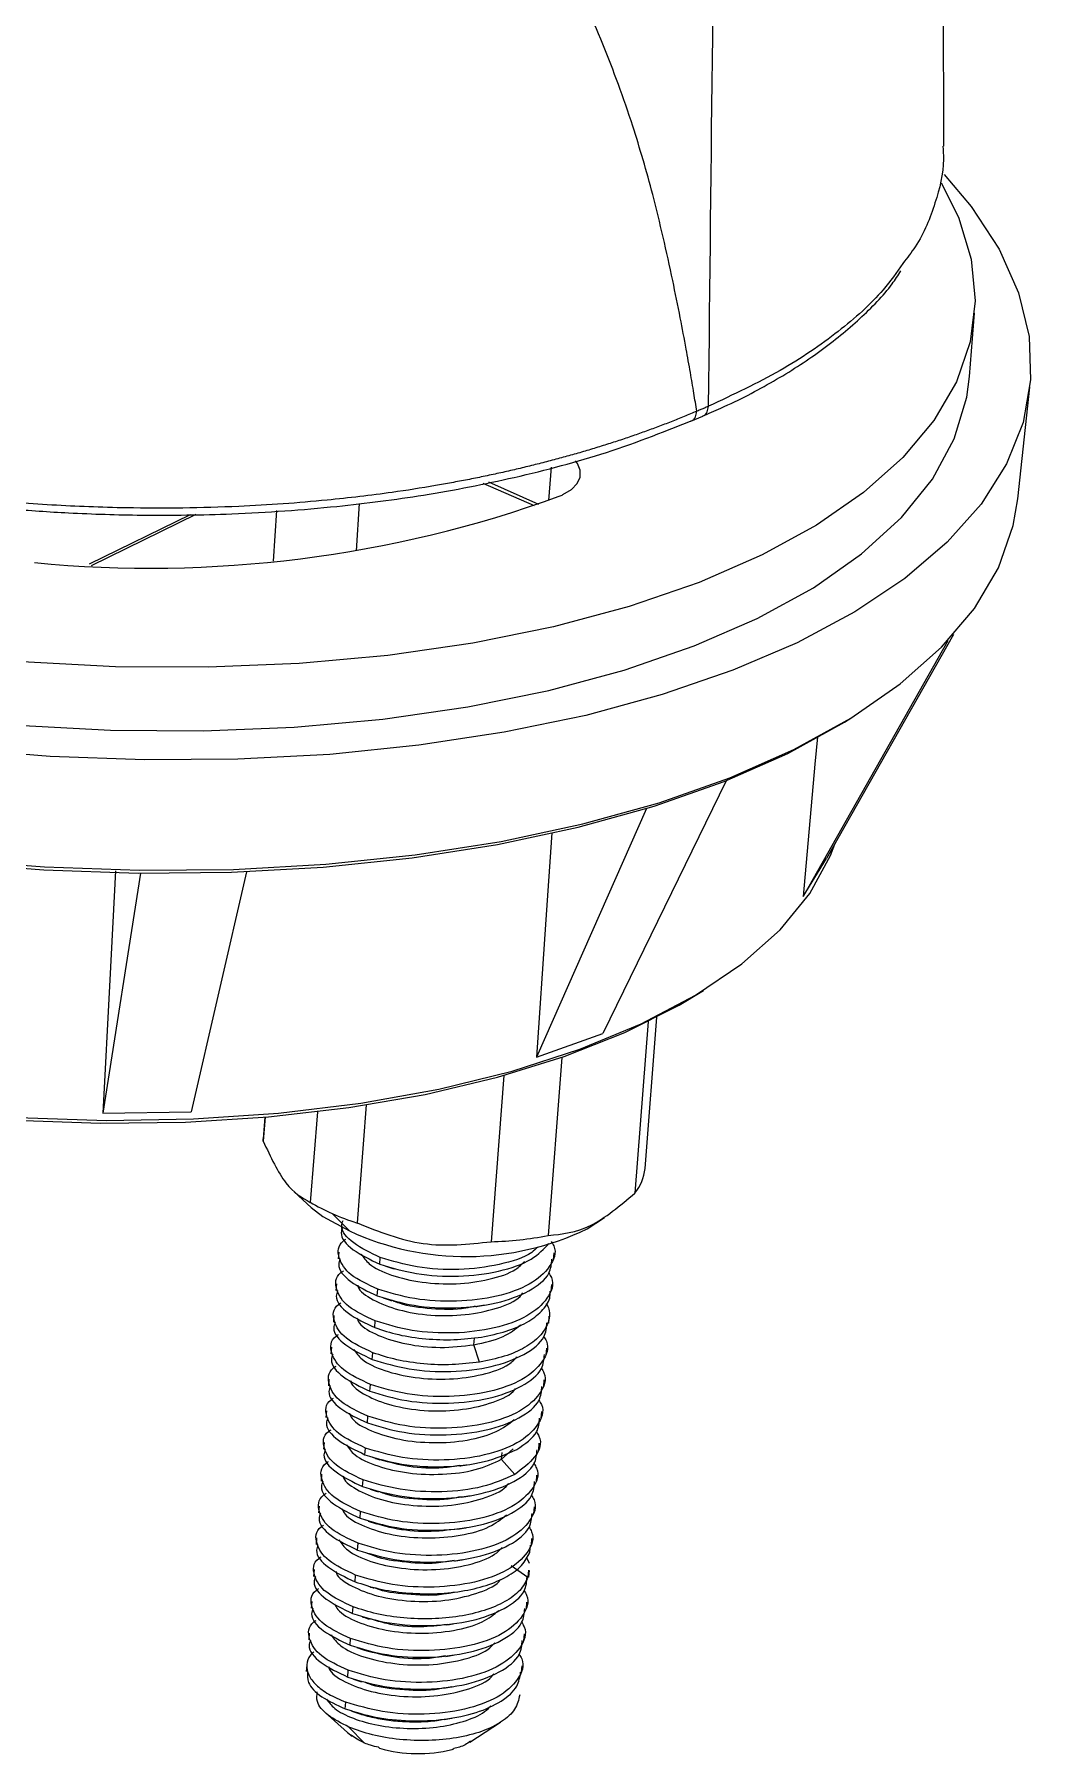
# Model space of a CAD drawing. Header units: millimetres. Extents: x 580 to 1174, y -1119 to -699.
# Drawn here: x 1115.56 to 1129.48, y -828.78 to -804.75 of the extents above; entities that cross this region are included whole.
import ezdxf

# ---------------------------------------------------------------- set-up
doc = ezdxf.new("R2010")
doc.units = ezdxf.units.MM
doc.header["$LTSCALE"] = 0.1
doc.layers.get('0').update_dxf_attribs({"lineweight": 13})

msp = doc.modelspace()

# ---------------------------------------------------------------- linework, layer by layer
at = {"color": 7, "linetype": 'Continuous', "lineweight": 25}
for p, q in [((1128.266, -806.316), (1128.182, -767.741)), ((1128.627, -809.537), (1128.696, -808.65)), ((1129.302, -811.244), (1129.47, -809.684)), ((1124.731, -810.161), (1124.897, -810.091)), ((1122.606, -811.322), (1121.908, -811.014)), ((1122.747, -811.268), (1122.783, -810.804)), ((1122.547, -811.344), (1121.832, -811.029)), ((1116.331, -812.152), (1117.739, -811.462)), ((1116.356, -812.178), (1117.821, -811.461)), ((1118.94, -811.41), (1118.897, -812.114)), ((1120.098, -811.309), (1120.053, -811.972)), ((1128.403, -813.139), (1126.629, -816.269)), ((1128.323, -813.227), (1126.301, -816.802)), ((1125.227, -815.183), (1123.502, -818.717)), ((1124.114, -815.572), (1122.573, -819.045)), ((1126.301, -816.802), (1126.629, -816.269)), ((1117.041, -816.476), (1116.516, -819.829)), ((1118.523, -816.456), (1117.752, -819.812)), ((1124.136, -818.548), (1123.95, -820.945)), ((1124.091, -820.602), (1124.256, -818.487)), ((1122.573, -819.045), (1123.502, -818.717)), ((1122.93, -819.049), (1122.737, -821.539)), ((1122.12, -819.302), (1121.94, -821.625)), ((1116.516, -819.829), (1117.752, -819.812)), ((1118.782, -819.885), (1118.756, -820.219)), ((1118.781, -819.885), (1118.757, -820.188)), ((1119.513, -819.809), (1119.414, -821.075)), ((1120.196, -819.714), (1120.068, -821.363)), ((1118.756, -820.219), (1118.757, -820.188)), ((1119.187, -820.93), (1119.427, -821.145)), ((1119.961, -821.474), (1119.719, -821.23)), ((1123.282, -821.445), (1123.527, -821.286)), ((1119.84, -821.418), (1119.84, -821.419)), ((1119.813, -821.769), (1119.806, -821.863)), ((1122.814, -821.873), (1122.821, -821.779)), ((1120.385, -821.939), (1120.392, -821.845)), ((1119.779, -822.213), (1119.771, -822.306)), ((1120.35, -822.382), (1120.358, -822.289)), ((1122.78, -822.317), (1122.787, -822.223)), ((1119.744, -822.656), (1119.737, -822.75)), ((1120.316, -822.826), (1120.323, -822.732)), ((1122.745, -822.761), (1122.752, -822.667)), ((1121.7, -823.066), (1121.707, -822.972)), ((1119.71, -823.1), (1119.702, -823.194)), ((1120.281, -823.27), (1120.289, -823.176)), ((1121.779, -823.307), (1121.7, -823.067)), ((1122.711, -823.204), (1122.718, -823.111)), ((1119.675, -823.544), (1119.668, -823.638)), ((1120.247, -823.714), (1120.254, -823.62)), ((1122.676, -823.648), (1122.683, -823.554)), ((1119.641, -823.988), (1119.633, -824.082)), ((1120.212, -824.158), (1120.22, -824.064)), ((1122.642, -824.092), (1122.649, -823.998)), ((1119.606, -824.432), (1119.599, -824.525)), ((1122.607, -824.536), (1122.614, -824.442)), ((1120.178, -824.601), (1120.185, -824.508)), ((1122.088, -824.665), (1122.249, -824.521)), ((1122.088, -824.665), (1122.095, -824.571)), ((1122.271, -824.878), (1122.088, -824.666)), ((1119.572, -824.875), (1119.564, -824.969)), ((1122.573, -824.98), (1122.58, -824.886)), ((1120.143, -825.045), (1120.151, -824.951)), ((1119.537, -825.319), (1119.53, -825.413)), ((1120.109, -825.489), (1120.116, -825.395)), ((1122.538, -825.423), (1122.546, -825.33)), ((1119.503, -825.763), (1119.496, -825.857)), ((1120.075, -825.933), (1120.082, -825.839)), ((1122.483, -825.964), (1122.491, -825.866)), ((1122.504, -825.867), (1122.511, -825.773)), ((1122.437, -826.038), (1122.471, -826.119)), ((1119.468, -826.207), (1119.461, -826.301)), ((1120.04, -826.377), (1120.047, -826.283)), ((1122.456, -826.315), (1122.22, -826.153)), ((1122.464, -826.216), (1122.456, -826.314)), ((1122.469, -826.311), (1122.477, -826.217)), ((1119.434, -826.651), (1119.427, -826.744)), ((1120.006, -826.82), (1120.013, -826.727)), ((1122.435, -826.755), (1122.442, -826.661)), ((1119.399, -827.094), (1119.392, -827.188)), ((1122.4, -827.199), (1122.408, -827.105)), ((1119.971, -827.264), (1119.978, -827.17)), ((1119.365, -827.538), (1119.358, -827.632)), ((1122.366, -827.642), (1122.373, -827.549)), ((1119.937, -827.708), (1119.944, -827.614)), ((1119.902, -828.152), (1119.909, -828.058)), ((1119.618, -828.199), (1119.934, -828.483)), ((1119.996, -828.185), (1120.108, -828.221)), ((1121.283, -828.3), (1121.394, -828.282)), ((1119.934, -828.483), (1120, -828.534)), ((1119.953, -828.407), (1120.173, -828.631)), ((1121.645, -828.617), (1122.073, -828.339))]:
    msp.add_line(p, q, dxfattribs=at)
at = {"color": 7, "linetype": 'Continuous', "lineweight": 25, "flags": 128}
for points in [[(1128.271, -806.714), (1128.646, -807.158), (1129.04, -807.758), (1129.311, -808.366), (1129.458, -808.976), (1129.479, -809.581), (1129.373, -810.177), (1129.142, -810.757), (1128.788, -811.317), (1128.313, -811.852), (1127.723, -812.356), (1127.023, -812.825), (1126.219, -813.255), (1125.319, -813.641), (1124.33, -813.98), (1123.262, -814.27), (1122.125, -814.507), (1120.929, -814.689), (1119.685, -814.815), (1118.404, -814.882), (1117.099, -814.892), (1115.781, -814.844), (1114.462, -814.737), (1113.154, -814.574)], [(1128.231, -806.829), (1128.47, -807.309), (1128.649, -807.894), (1128.704, -808.476), (1128.634, -809.05), (1128.441, -809.61), (1128.127, -810.152), (1127.693, -810.669), (1127.146, -811.158), (1126.489, -811.612), (1125.729, -812.029)], [(1125.66, -812.916), (1126.443, -812.486), (1127.117, -812.014), (1127.673, -811.507), (1128.106, -810.969), (1128.413, -810.406), (1128.589, -809.824), (1128.627, -809.537)], [(1122.945, -811.186), (1123.062, -811.114), (1123.143, -811.031), (1123.184, -810.94), (1123.186, -810.845), (1123.146, -810.749), (1123.122, -810.715)], [(1113.053, -816.119), (1114.371, -816.283), (1115.7, -816.388), (1117.028, -816.435), (1118.342, -816.423), (1119.631, -816.351), (1120.881, -816.22), (1122.082, -816.032), (1123.222, -815.788), (1124.29, -815.491), (1125.277, -815.144), (1126.172, -814.749), (1126.969, -814.31), (1127.658, -813.832), (1128.235, -813.319), (1128.693, -812.776), (1129.028, -812.207), (1129.237, -811.619), (1129.302, -811.244)], [(1125.729, -812.029), (1124.846, -812.414), (1123.871, -812.75), (1122.814, -813.034), (1121.685, -813.263), (1120.496, -813.435), (1119.258, -813.547), (1117.986, -813.599), (1116.691, -813.591), (1115.388, -813.521), (1114.088, -813.392)], [(1114.019, -814.279), (1115.319, -814.409), (1116.623, -814.478), (1117.917, -814.487), (1119.19, -814.435), (1120.427, -814.322), (1121.616, -814.151), (1122.745, -813.922), (1123.802, -813.638), (1124.777, -813.301), (1125.66, -812.916)], [(1113.065, -816.162), (1114.373, -816.324), (1115.692, -816.429), (1117.011, -816.476), (1118.315, -816.463), (1119.595, -816.392), (1120.836, -816.262), (1122.028, -816.076), (1123.159, -815.834), (1124.22, -815.539), (1125.199, -815.194), (1126.088, -814.802), (1126.879, -814.367), (1126.983, -814.301)], [(1126.499, -814.57), (1126.465, -814.952), (1126.301, -816.802)], [(1122.789, -815.911), (1122.701, -817.192), (1122.573, -819.045)], [(1112.88, -819.627), (1114.101, -819.787), (1115.334, -819.888), (1116.566, -819.929), (1117.784, -819.909), (1118.972, -819.829), (1120.119, -819.69), (1121.211, -819.493), (1122.235, -819.241), (1123.181, -818.936), (1124.037, -818.582), (1124.795, -818.182), (1125.444, -817.742), (1125.98, -817.265), (1126.394, -816.758), (1126.683, -816.227), (1126.743, -816.068)], [(1116.692, -816.443), (1116.613, -817.966), (1116.516, -819.829)], [(1112.893, -819.671), (1114.082, -819.827), (1115.283, -819.927), (1116.483, -819.969), (1117.67, -819.954), (1118.83, -819.881), (1119.951, -819.751), (1121.021, -819.566), (1122.028, -819.327), (1122.961, -819.038), (1123.811, -818.7), (1124.567, -818.319), (1124.909, -818.113)], [(1119.427, -821.145), (1119.589, -821.272), (1119.961, -821.474)]]:
    msp.add_lwpolyline(points, dxfattribs=at)
at = {"color": 7, "linetype": 'Continuous', "lineweight": 25}
for centre, radius, start, end in [((1117.18, -795.469), 16.745, 264.4441, 289.9468), ((1122.547, -810.371), 0.907, 292.4091, 296.0351), ((1123.462, -820.543), 0.632, 320.4885, 354.6167), ((1120.929, -818.469), 3.014, 239.822, 246.3308), ((1121.293, -817.647), 3.914, 246.2883, 251.7561), ((1121.59, -817.942), 3.89, 245.2427, 295.7816), ((1121.819, -816.76), 4.866, 271.4246, 280.8726), ((1120.925, -826.764), 2.014, 254.3983, 283.5022)]:
    msp.add_arc(centre, radius, start, end, dxfattribs=at)
for points in [[(1124.979, -809.95), (1125.056, -803.057), (1125.132, -796.19), (1125.205, -789.35)], [(1120.316, -822.826), (1120.424, -822.862), (1120.64, -822.932), (1121.025, -822.988), (1121.425, -823.003), (1121.679, -822.972), (1121.806, -822.957)], [(1121.779, -823.307), (1121.652, -823.322), (1121.398, -823.353), (1120.998, -823.338), (1120.613, -823.282), (1120.397, -823.212), (1120.289, -823.176)], [(1120.178, -824.601), (1120.344, -824.652), (1120.677, -824.753), (1121.283, -824.784), (1121.869, -824.718), (1122.155, -824.591), (1122.299, -824.528)], [(1122.271, -824.878), (1122.128, -824.941), (1121.842, -825.068), (1121.256, -825.134), (1120.65, -825.103), (1120.317, -825.002), (1120.151, -824.951)], [(1120.04, -826.377), (1120.147, -826.412), (1120.362, -826.482), (1120.746, -826.538), (1121.142, -826.551), (1121.529, -826.516), (1121.881, -826.434), (1122.17, -826.31), (1122.388, -826.152), (1122.451, -826.027), (1122.483, -825.964)], [(1122.456, -826.314), (1122.424, -826.377), (1122.36, -826.502), (1122.143, -826.66), (1121.853, -826.784), (1121.502, -826.866), (1121.114, -826.901), (1120.719, -826.888), (1120.335, -826.832), (1120.12, -826.762), (1120.013, -826.727)]]:
    msp.add_open_spline(points, degree=3, dxfattribs=at)
for points, knots in [([(1124.815, -810.021), (1124.801, -809.937), (1124.772, -809.756), (1124.723, -809.467), (1124.66, -809.115), (1124.579, -808.686), (1124.431, -807.959), (1124.225, -807.05), (1123.903, -805.945), (1123.58, -805.064), (1123.267, -804.336), (1122.949, -803.669), (1122.536, -802.901), (1122.036, -802.088), (1121.511, -801.324), (1120.794, -800.389), (1119.981, -799.488), (1119.091, -798.648), (1118.442, -798.102), (1117.881, -797.673), (1117.496, -797.398), (1117.178, -797.181), (1116.911, -797.006), (1116.628, -796.83), (1116.438, -796.719), (1116.342, -796.663)], [0, 0, 0, 0, 0.01314, 0.028408, 0.0458, 0.069084, 0.097265, 0.163635, 0.218857, 0.288462, 0.324704, 0.358294, 0.420436, 0.483194, 0.535172, 0.594725, 0.707918, 0.77114, 0.837016, 0.87734, 0.913052, 0.932482, 0.955204, 0.977592, 1, 1, 1, 1]), ([(1128.252, -806.316), (1128.256, -806.377), (1128.276, -806.646), (1128.153, -807.119), (1127.965, -807.608), (1127.754, -807.877), (1127.694, -807.954)], [0, 0, 0, 0, 0.107262, 0.47302, 0.850708, 1, 1, 1, 1]), ([(1124.893, -810.09), (1124.979, -810.053), (1125.334, -809.901), (1125.9, -809.605), (1126.553, -809.188), (1127.102, -808.732), (1127.475, -808.355), (1127.627, -808.121), (1127.666, -808.06)], [0, 0, 0, 0, 0.068739, 0.282663, 0.496882, 0.711184, 0.92504, 1, 1, 1, 1]), ([(1127.694, -807.954), (1127.607, -808.079), (1127.375, -808.412), (1126.804, -808.918), (1126.003, -809.47), (1125.324, -809.789), (1124.979, -809.95)], [0, 0, 0, 0, 0.1623014, 0.4334809, 0.7127143, 1, 1, 1, 1]), ([(1108.456, -809.776), (1108.856, -809.938), (1109.618, -810.247), (1110.82, -810.617), (1111.951, -810.899), (1113.08, -811.122), (1114.158, -811.282), (1115.163, -811.386), (1116.105, -811.449), (1117.144, -811.481), (1118.405, -811.463), (1119.726, -811.369), (1121.048, -811.196), (1122.317, -810.948), (1123.617, -810.601), (1124.403, -810.289), (1124.812, -810.126)], [0, 0, 0, 0, 0.082748, 0.157855, 0.225282, 0.285048, 0.352803, 0.406936, 0.452154, 0.508853, 0.579396, 0.663777, 0.736167, 0.816335, 0.904276, 1, 1, 1, 1]), ([(1124.815, -810.021), (1124.756, -810.046), (1124.638, -810.096), (1124.457, -810.168), (1124.273, -810.239), (1124.086, -810.307), (1123.896, -810.374), (1123.702, -810.439), (1123.505, -810.502), (1123.306, -810.563), (1123.103, -810.622), (1122.898, -810.679), (1122.69, -810.734), (1122.479, -810.787), (1122.266, -810.838), (1122.05, -810.887), (1121.832, -810.934), (1121.611, -810.978), (1121.388, -811.02), (1121.04, -811.083), (1120.467, -811.172), (1119.556, -811.28), (1118.32, -811.368), (1117.199, -811.383), (1116.323, -811.358), (1115.802, -811.333), (1115.285, -811.297), (1114.772, -811.25), (1114.264, -811.194), (1113.762, -811.128), (1113.267, -811.052), (1112.78, -810.967), (1112.302, -810.873), (1111.833, -810.771), (1111.374, -810.661), (1110.926, -810.543), (1110.489, -810.418), (1110.064, -810.286), (1109.651, -810.147), (1109.251, -810.002), (1108.864, -809.852), (1108.616, -809.748), (1108.492, -809.695)], [0, 0, 0, 0, 0.014202, 0.028392, 0.042571, 0.056737, 0.070892, 0.085033, 0.099161, 0.113276, 0.127378, 0.141468, 0.155545, 0.16961, 0.183663, 0.197704, 0.211732, 0.225748, 0.239752, 0.253743, 0.290721, 0.344769, 0.415884, 0.504063, 0.533092, 0.56195, 0.590635, 0.619147, 0.647487, 0.675653, 0.703646, 0.731464, 0.759107, 0.786573, 0.813864, 0.84098, 0.867924, 0.894694, 0.921291, 0.947711, 0.97395, 1, 1, 1, 1]), ([(1124.734, -810.156), (1124.739, -810.155), (1124.766, -810.148), (1124.799, -810.102), (1124.81, -810.048), (1124.815, -810.021)], [0, 0, 0, 0, 0.107242, 0.553621, 1, 1, 1, 1]), ([(1124.979, -809.95), (1124.968, -809.956), (1124.941, -809.968), (1124.897, -809.986), (1124.854, -810.004), (1124.826, -810.016), (1124.815, -810.021)], [0, 0, 0, 0, 0.208147, 0.500014, 0.791872, 1, 1, 1, 1]), ([(1124.892, -810.088), (1124.9, -810.086), (1124.929, -810.079), (1124.964, -810.032), (1124.974, -809.978), (1124.979, -809.95)], [0, 0, 0, 0, 0.146017, 0.573009, 1, 1, 1, 1]), ([(1118.756, -820.219), (1118.86, -820.44), (1119.067, -820.88), (1119.299, -821.01), (1119.414, -821.075)], [0, 0, 0, 0, 0.5000446, 1, 1, 1, 1]), ([(1122.737, -821.539), (1122.933, -821.518), (1123.325, -821.475), (1123.741, -821.122), (1123.95, -820.945)], [0, 0, 0, 0, 0.500045, 1, 1, 1, 1]), ([(1120.392, -821.845), (1120.258, -821.781), (1119.99, -821.653), (1119.827, -821.456), (1119.864, -821.353), (1119.873, -821.328)], [0, 0, 0, 0, 0.4302327, 0.8604654, 1, 1, 1, 1]), ([(1119.865, -821.422), (1119.856, -821.447), (1119.82, -821.549), (1119.983, -821.747), (1120.251, -821.875), (1120.385, -821.939)], [0, 0, 0, 0, 0.1395346, 0.5697673, 1, 1, 1, 1]), ([(1120.068, -821.363), (1120.374, -821.485), (1120.986, -821.727), (1121.622, -821.659), (1121.94, -821.625)], [0, 0, 0, 0, 0.5000446, 1, 1, 1, 1]), ([(1120.358, -822.289), (1120.219, -822.224), (1119.943, -822.095), (1119.795, -821.85), (1119.793, -821.668), (1119.9, -821.598), (1119.912, -821.59)], [0, 0, 0, 0, 0.3202113, 0.6404227, 0.960634, 1, 1, 1, 1]), ([(1120.127, -821.798), (1120.158, -821.844), (1120.23, -821.954), (1120.534, -822.101), (1120.966, -822.202), (1121.457, -822.227), (1121.919, -822.161), (1122.263, -822.048), (1122.37, -821.94), (1122.406, -821.903)], [0, 0, 0, 0, 0.114928, 0.275122, 0.435428, 0.595679, 0.75593, 0.916237, 1, 1, 1, 1]), ([(1122.782, -821.62), (1122.794, -821.641), (1122.868, -821.76), (1122.779, -821.981), (1122.507, -822.231), (1122.035, -822.403), (1121.462, -822.473), (1120.855, -822.439), (1120.523, -822.339), (1120.358, -822.289)], [0, 0, 0, 0, 0.034343, 0.195286, 0.356229, 0.517171, 0.678114, 0.839057, 1, 1, 1, 1]), ([(1120.385, -821.939), (1120.55, -821.989), (1120.882, -822.089), (1121.489, -822.123), (1122.059, -822.052), (1122.525, -821.89), (1122.677, -821.727), (1122.749, -821.65)], [0, 0, 0, 0, 0.204663, 0.409326, 0.613989, 0.818652, 1, 1, 1, 1]), ([(1122.589, -821.703), (1122.563, -821.728), (1122.451, -821.836), (1122.061, -821.956), (1121.498, -822.03), (1120.889, -821.995), (1120.558, -821.895), (1120.392, -821.845)], [0, 0, 0, 0, 0.067056, 0.300292, 0.533528, 0.766764, 1, 1, 1, 1]), ([(1120.323, -822.732), (1120.185, -822.668), (1119.909, -822.539), (1119.761, -822.293), (1119.758, -822.112), (1119.865, -822.041), (1119.877, -822.034)], [0, 0, 0, 0, 0.3202113, 0.6404227, 0.960634, 1, 1, 1, 1]), ([(1119.831, -821.865), (1119.822, -821.891), (1119.786, -821.993), (1119.948, -822.19), (1120.216, -822.318), (1120.35, -822.382)], [0, 0, 0, 0, 0.1395346, 0.5697673, 1, 1, 1, 1]), ([(1122.747, -822.064), (1122.76, -822.085), (1122.834, -822.203), (1122.745, -822.424), (1122.472, -822.675), (1122, -822.847), (1121.427, -822.916), (1120.82, -822.883), (1120.489, -822.783), (1120.323, -822.732)], [0, 0, 0, 0, 0.034343, 0.195286, 0.356229, 0.517171, 0.678114, 0.839057, 1, 1, 1, 1]), ([(1120.35, -822.382), (1120.516, -822.433), (1120.848, -822.533), (1121.454, -822.566), (1122.03, -822.497), (1122.491, -822.324), (1122.77, -822.102), (1122.784, -821.937), (1122.789, -821.87)], [0, 0, 0, 0, 0.17619, 0.352381, 0.528571, 0.704762, 0.880952, 1, 1, 1, 1]), ([(1120.469, -821.968), (1120.487, -821.974), (1120.525, -821.987), (1120.565, -822), (1120.584, -822.006)], [0, 0, 0, 0, 0.500204, 1, 1, 1, 1]), ([(1120.079, -822.234), (1120.08, -822.241), (1120.091, -822.311), (1120.279, -822.443), (1120.632, -822.586), (1121.095, -822.664), (1121.588, -822.658), (1122.024, -822.565), (1122.306, -822.448), (1122.373, -822.358), (1122.386, -822.341)], [0, 0, 0, 0, 0.0161892, 0.1745029, 0.3324726, 0.4908169, 0.6487562, 0.8071205, 0.9650423, 1, 1, 1, 1]), ([(1120.289, -823.176), (1120.151, -823.112), (1119.874, -822.982), (1119.726, -822.737), (1119.724, -822.555), (1119.831, -822.485), (1119.843, -822.478)], [0, 0, 0, 0, 0.320211, 0.640423, 0.960634, 1, 1, 1, 1]), ([(1119.796, -822.309), (1119.788, -822.334), (1119.751, -822.437), (1119.914, -822.634), (1120.182, -822.762), (1120.316, -822.826)], [0, 0, 0, 0, 0.1395346, 0.5697673, 1, 1, 1, 1]), ([(1120.432, -822.411), (1120.451, -822.417), (1120.488, -822.429), (1120.527, -822.442), (1120.547, -822.449)], [0, 0, 0, 0, 0.5002222, 1, 1, 1, 1]), ([(1120.562, -822.444), (1120.593, -822.457), (1120.74, -822.519), (1121.105, -822.564), (1121.488, -822.575), (1121.677, -822.532), (1121.722, -822.522)], [0, 0, 0, 0, 0.102794, 0.491197, 0.878607, 1, 1, 1, 1]), ([(1121.729, -822.531), (1121.748, -822.527), (1121.786, -822.521), (1121.827, -822.514), (1121.847, -822.511)], [0, 0, 0, 0, 0.49988, 1, 1, 1, 1]), ([(1122.712, -822.488), (1122.726, -822.515), (1122.772, -822.607), (1122.745, -822.766), (1122.633, -822.95), (1122.422, -823.108), (1122.135, -823.235), (1121.898, -823.283), (1121.779, -823.307)], [0, 0, 0, 0, 0.075394, 0.260315, 0.445236, 0.630158, 0.815079, 1, 1, 1, 1]), ([(1121.806, -822.957), (1121.925, -822.933), (1122.162, -822.885), (1122.45, -822.758), (1122.656, -822.6), (1122.766, -822.448), (1122.767, -822.349), (1122.767, -822.316)], [0, 0, 0, 0, 0.2221744, 0.4443487, 0.6665231, 0.8886975, 1, 1, 1, 1]), ([(1119.762, -822.753), (1119.753, -822.778), (1119.717, -822.881), (1119.879, -823.078), (1120.147, -823.206), (1120.281, -823.27)], [0, 0, 0, 0, 0.1395346, 0.5697673, 1, 1, 1, 1]), ([(1120.064, -822.688), (1120.074, -822.713), (1120.11, -822.803), (1120.35, -822.942), (1120.748, -823.064), (1121.232, -823.12), (1121.544, -823.084), (1121.7, -823.066)], [0, 0, 0, 0, 0.087773, 0.315982, 0.543963, 0.772234, 1, 1, 1, 1]), ([(1120.281, -823.27), (1120.447, -823.32), (1120.779, -823.421), (1121.385, -823.454), (1121.961, -823.385), (1122.422, -823.212), (1122.701, -822.99), (1122.715, -822.825), (1122.72, -822.758)], [0, 0, 0, 0, 0.17619, 0.352381, 0.528571, 0.704762, 0.880952, 1, 1, 1, 1]), ([(1120.254, -823.62), (1120.116, -823.555), (1119.84, -823.426), (1119.692, -823.181), (1119.689, -822.999), (1119.796, -822.929), (1119.808, -822.921)], [0, 0, 0, 0, 0.320211, 0.640423, 0.960634, 1, 1, 1, 1]), ([(1122.678, -822.951), (1122.691, -822.972), (1122.765, -823.091), (1122.676, -823.312), (1122.403, -823.562), (1121.931, -823.735), (1121.358, -823.804), (1120.751, -823.771), (1120.42, -823.67), (1120.254, -823.62)], [0, 0, 0, 0, 0.034343, 0.195286, 0.356229, 0.517171, 0.678114, 0.839057, 1, 1, 1, 1]), ([(1121.7, -823.066), (1121.847, -823.034), (1122.122, -822.973), (1122.28, -822.847), (1122.353, -822.788)], [0, 0, 0, 0, 0.534725, 1, 1, 1, 1]), ([(1119.727, -823.197), (1119.719, -823.222), (1119.682, -823.325), (1119.845, -823.522), (1120.113, -823.65), (1120.247, -823.714)], [0, 0, 0, 0, 0.1395346, 0.5697673, 1, 1, 1, 1]), ([(1120.023, -823.129), (1120.055, -823.176), (1120.128, -823.288), (1120.439, -823.434), (1120.871, -823.535), (1121.363, -823.557), (1121.824, -823.491), (1122.163, -823.377), (1122.267, -823.27), (1122.302, -823.234)], [0, 0, 0, 0, 0.118256, 0.27826, 0.438724, 0.598731, 0.759186, 0.919211, 1, 1, 1, 1]), ([(1120.247, -823.714), (1120.413, -823.764), (1120.744, -823.865), (1121.35, -823.898), (1121.926, -823.828), (1122.387, -823.656), (1122.667, -823.434), (1122.68, -823.268), (1122.685, -823.202)], [0, 0, 0, 0, 0.17619, 0.352381, 0.528571, 0.704762, 0.880952, 1, 1, 1, 1]), ([(1120.22, -824.064), (1120.082, -823.999), (1119.805, -823.87), (1119.657, -823.625), (1119.655, -823.443), (1119.762, -823.373), (1119.774, -823.365)], [0, 0, 0, 0, 0.320211, 0.640423, 0.960634, 1, 1, 1, 1]), ([(1122.644, -823.395), (1122.657, -823.416), (1122.73, -823.535), (1122.641, -823.756), (1122.369, -824.006), (1121.897, -824.178), (1121.324, -824.248), (1120.717, -824.215), (1120.385, -824.114), (1120.22, -824.064)], [0, 0, 0, 0, 0.034343, 0.195286, 0.356229, 0.517171, 0.678114, 0.839057, 1, 1, 1, 1]), ([(1119.693, -823.641), (1119.684, -823.666), (1119.648, -823.768), (1119.81, -823.966), (1120.078, -824.094), (1120.212, -824.158)], [0, 0, 0, 0, 0.1395346, 0.5697673, 1, 1, 1, 1]), ([(1119.977, -823.566), (1119.978, -823.574), (1119.99, -823.645), (1120.181, -823.777), (1120.537, -823.92), (1121.001, -823.997), (1121.493, -823.988), (1121.929, -823.894), (1122.206, -823.777), (1122.272, -823.688), (1122.283, -823.672)], [0, 0, 0, 0, 0.018553, 0.176621, 0.334904, 0.493024, 0.651256, 0.809433, 0.96761, 1, 1, 1, 1]), ([(1120.212, -824.158), (1120.378, -824.208), (1120.71, -824.308), (1121.316, -824.341), (1121.892, -824.272), (1122.353, -824.1), (1122.632, -823.878), (1122.646, -823.712), (1122.651, -823.646)], [0, 0, 0, 0, 0.17619, 0.352381, 0.528571, 0.704762, 0.880952, 1, 1, 1, 1]), ([(1120.185, -824.508), (1120.047, -824.443), (1119.771, -824.314), (1119.623, -824.068), (1119.62, -823.887), (1119.727, -823.817), (1119.739, -823.809)], [0, 0, 0, 0, 0.3202113, 0.6404227, 0.960634, 1, 1, 1, 1]), ([(1122.609, -823.839), (1122.622, -823.86), (1122.696, -823.979), (1122.607, -824.2), (1122.334, -824.45), (1121.862, -824.622), (1121.289, -824.692), (1120.682, -824.658), (1120.351, -824.558), (1120.185, -824.508)], [0, 0, 0, 0, 0.034343, 0.195286, 0.356229, 0.517171, 0.678114, 0.839057, 1, 1, 1, 1]), ([(1119.659, -824.084), (1119.65, -824.11), (1119.613, -824.212), (1119.776, -824.409), (1120.044, -824.537), (1120.178, -824.601)], [0, 0, 0, 0, 0.1395346, 0.5697673, 1, 1, 1, 1]), ([(1119.96, -824.02), (1119.971, -824.046), (1120.007, -824.136), (1120.255, -824.275), (1120.651, -824.399), (1121.134, -824.446), (1121.613, -824.41), (1122.026, -824.297), (1122.186, -824.171), (1122.262, -824.111)], [0, 0, 0, 0, 0.063736, 0.222433, 0.381434, 0.540089, 0.699121, 0.857745, 1, 1, 1, 1]), ([(1122.299, -824.528), (1122.413, -824.451), (1122.603, -824.321), (1122.613, -824.156), (1122.616, -824.089)], [0, 0, 0, 0, 0.599426, 1, 1, 1, 1]), ([(1120.151, -824.951), (1120.013, -824.887), (1119.736, -824.758), (1119.588, -824.512), (1119.586, -824.331), (1119.693, -824.26), (1119.705, -824.253)], [0, 0, 0, 0, 0.320211, 0.640423, 0.960634, 1, 1, 1, 1]), ([(1119.919, -824.46), (1119.951, -824.509), (1120.026, -824.622), (1120.343, -824.767), (1120.777, -824.869), (1121.265, -824.886), (1121.741, -824.826), (1121.972, -824.719), (1122.088, -824.665)], [0, 0, 0, 0, 0.132012, 0.305614, 0.479326, 0.652865, 0.826625, 1, 1, 1, 1]), ([(1122.575, -824.283), (1122.588, -824.303), (1122.661, -824.421), (1122.583, -824.644), (1122.375, -824.8), (1122.271, -824.878)], [0, 0, 0, 0, 0.093642, 0.546821, 1, 1, 1, 1]), ([(1120.116, -825.395), (1119.978, -825.331), (1119.702, -825.201), (1119.554, -824.956), (1119.551, -824.774), (1119.659, -824.704), (1119.67, -824.697)], [0, 0, 0, 0, 0.320211, 0.640423, 0.960634, 1, 1, 1, 1]), ([(1119.624, -824.528), (1119.615, -824.553), (1119.579, -824.656), (1119.742, -824.853), (1120.009, -824.981), (1120.143, -825.045)], [0, 0, 0, 0, 0.1395346, 0.5697673, 1, 1, 1, 1]), ([(1120.143, -825.045), (1120.309, -825.095), (1120.641, -825.196), (1121.247, -825.229), (1121.823, -825.16), (1122.284, -824.987), (1122.563, -824.765), (1122.577, -824.6), (1122.582, -824.533)], [0, 0, 0, 0, 0.17619, 0.352381, 0.528571, 0.704762, 0.880952, 1, 1, 1, 1]), ([(1120.272, -824.633), (1120.29, -824.639), (1120.328, -824.652), (1120.368, -824.665), (1120.388, -824.671)], [0, 0, 0, 0, 0.500192, 1, 1, 1, 1]), ([(1120.388, -824.669), (1120.519, -824.704), (1120.786, -824.776), (1121.199, -824.798), (1121.425, -824.76), (1121.501, -824.747)], [0, 0, 0, 0, 0.385778, 0.793691, 1, 1, 1, 1]), ([(1119.874, -824.898), (1119.876, -824.907), (1119.888, -824.979), (1120.085, -825.111), (1120.44, -825.254), (1120.907, -825.328), (1121.398, -825.32), (1121.832, -825.222), (1122.108, -825.106), (1122.172, -825.017), (1122.182, -825.003)], [0, 0, 0, 0, 0.021225, 0.179108, 0.337433, 0.495305, 0.653632, 0.811508, 0.969826, 1, 1, 1, 1]), ([(1122.54, -824.726), (1122.553, -824.747), (1122.627, -824.866), (1122.538, -825.087), (1122.265, -825.337), (1121.793, -825.51), (1121.22, -825.579), (1120.613, -825.546), (1120.282, -825.445), (1120.116, -825.395)], [0, 0, 0, 0, 0.0343429, 0.1952858, 0.3562286, 0.5171715, 0.6781143, 0.8390572, 1, 1, 1, 1]), ([(1121.506, -824.757), (1121.522, -824.755), (1121.554, -824.749), (1121.587, -824.744), (1121.603, -824.741)], [0, 0, 0, 0, 0.499965, 1, 1, 1, 1]), ([(1120.082, -825.839), (1119.944, -825.774), (1119.667, -825.645), (1119.519, -825.4), (1119.517, -825.218), (1119.624, -825.148), (1119.636, -825.14)], [0, 0, 0, 0, 0.3202113, 0.6404227, 0.960634, 1, 1, 1, 1]), ([(1119.59, -824.972), (1119.581, -824.997), (1119.544, -825.1), (1119.707, -825.297), (1119.975, -825.425), (1120.109, -825.489)], [0, 0, 0, 0, 0.1395346, 0.5697673, 1, 1, 1, 1]), ([(1122.506, -825.17), (1122.519, -825.191), (1122.592, -825.31), (1122.503, -825.531), (1122.231, -825.781), (1121.759, -825.954), (1121.186, -826.023), (1120.579, -825.99), (1120.248, -825.889), (1120.082, -825.839)], [0, 0, 0, 0, 0.034343, 0.195286, 0.356229, 0.517171, 0.678114, 0.839057, 1, 1, 1, 1]), ([(1120.109, -825.489), (1120.275, -825.539), (1120.606, -825.64), (1121.212, -825.673), (1121.788, -825.604), (1122.249, -825.431), (1122.529, -825.209), (1122.542, -825.044), (1122.548, -824.977)], [0, 0, 0, 0, 0.17619, 0.352381, 0.528571, 0.704762, 0.880952, 1, 1, 1, 1]), ([(1120.25, -825.082), (1120.269, -825.088), (1120.306, -825.1), (1120.346, -825.113), (1120.366, -825.119)], [0, 0, 0, 0, 0.50017, 1, 1, 1, 1]), ([(1120.379, -825.115), (1120.407, -825.127), (1120.553, -825.186), (1120.917, -825.227), (1121.296, -825.237), (1121.48, -825.194), (1121.521, -825.184)], [0, 0, 0, 0, 0.094892, 0.490358, 0.886963, 1, 1, 1, 1]), ([(1121.527, -825.193), (1121.547, -825.19), (1121.585, -825.184), (1121.626, -825.177), (1121.646, -825.174)], [0, 0, 0, 0, 0.499884, 1, 1, 1, 1]), ([(1119.555, -825.416), (1119.546, -825.441), (1119.51, -825.544), (1119.673, -825.741), (1119.941, -825.869), (1120.075, -825.933)], [0, 0, 0, 0, 0.1395346, 0.5697673, 1, 1, 1, 1]), ([(1119.857, -825.351), (1119.868, -825.378), (1119.906, -825.47), (1120.158, -825.609), (1120.556, -825.732), (1121.04, -825.778), (1121.519, -825.74), (1121.925, -825.626), (1122.083, -825.501), (1122.157, -825.443)], [0, 0, 0, 0, 0.066395, 0.225535, 0.384415, 0.54351, 0.702443, 0.861487, 1, 1, 1, 1]), ([(1120.075, -825.933), (1120.24, -825.983), (1120.572, -826.084), (1121.178, -826.117), (1121.754, -826.047), (1122.215, -825.875), (1122.494, -825.653), (1122.508, -825.487), (1122.513, -825.421)], [0, 0, 0, 0, 0.17619, 0.352381, 0.528571, 0.704762, 0.880952, 1, 1, 1, 1]), ([(1120.047, -826.283), (1119.909, -826.218), (1119.633, -826.089), (1119.485, -825.844), (1119.482, -825.662), (1119.59, -825.592), (1119.601, -825.584)], [0, 0, 0, 0, 0.3202113, 0.6404227, 0.960634, 1, 1, 1, 1]), ([(1122.471, -825.614), (1122.484, -825.635), (1122.558, -825.754), (1122.469, -825.975), (1122.196, -826.225), (1121.724, -826.397), (1121.151, -826.467), (1120.545, -826.434), (1120.213, -826.333), (1120.047, -826.283)], [0, 0, 0, 0, 0.034343, 0.195286, 0.356229, 0.517171, 0.678114, 0.839057, 1, 1, 1, 1]), ([(1120.179, -825.507), (1120.305, -825.551), (1120.558, -825.639), (1121.041, -825.686), (1121.343, -825.652), (1121.489, -825.635)], [0, 0, 0, 0, 0.340058, 0.680578, 1, 1, 1, 1]), ([(1120.225, -825.529), (1120.243, -825.535), (1120.281, -825.547), (1120.32, -825.56), (1120.34, -825.566)], [0, 0, 0, 0, 0.500143, 1, 1, 1, 1]), ([(1121.482, -825.639), (1121.502, -825.636), (1121.54, -825.629), (1121.581, -825.623), (1121.601, -825.619)], [0, 0, 0, 0, 0.49987, 1, 1, 1, 1]), ([(1119.521, -825.86), (1119.512, -825.885), (1119.475, -825.987), (1119.638, -826.185), (1119.906, -826.313), (1120.04, -826.377)], [0, 0, 0, 0, 0.1395346, 0.5697673, 1, 1, 1, 1]), ([(1119.812, -825.789), (1119.847, -825.84), (1119.927, -825.954), (1120.244, -826.102), (1120.681, -826.199), (1121.173, -826.22), (1121.632, -826.149), (1121.964, -826.035), (1122.064, -825.93), (1122.096, -825.897)], [0, 0, 0, 0, 0.1254726, 0.2854567, 0.4451751, 0.6051995, 0.764876, 0.9249312, 1, 1, 1, 1]), ([(1120.013, -826.727), (1119.875, -826.662), (1119.599, -826.533), (1119.45, -826.287), (1119.448, -826.106), (1119.555, -826.036), (1119.567, -826.028)], [0, 0, 0, 0, 0.320211, 0.640423, 0.960634, 1, 1, 1, 1]), ([(1120.208, -825.978), (1120.226, -825.984), (1120.263, -825.996), (1120.302, -826.009), (1120.321, -826.015)], [0, 0, 0, 0, 0.500106, 1, 1, 1, 1]), ([(1120.264, -825.997), (1120.265, -825.997), (1120.372, -826.049), (1120.698, -826.099), (1121.11, -826.131), (1121.343, -826.089), (1121.426, -826.074)], [0, 0, 0, 0, 0.003271, 0.393509, 0.784494, 1, 1, 1, 1]), ([(1121.43, -826.085), (1121.45, -826.082), (1121.488, -826.076), (1121.529, -826.069), (1121.55, -826.066)], [0, 0, 0, 0, 0.499831, 1, 1, 1, 1]), ([(1119.486, -826.303), (1119.477, -826.329), (1119.441, -826.431), (1119.604, -826.628), (1119.872, -826.756), (1120.006, -826.82)], [0, 0, 0, 0, 0.1395346, 0.5697673, 1, 1, 1, 1]), ([(1119.772, -826.23), (1119.774, -826.239), (1119.786, -826.313), (1119.988, -826.445), (1120.344, -826.588), (1120.813, -826.659), (1121.305, -826.651), (1121.734, -826.55), (1122.008, -826.437), (1122.069, -826.351), (1122.077, -826.339)], [0, 0, 0, 0, 0.023749, 0.182429, 0.341111, 0.499742, 0.658475, 0.817049, 0.975825, 1, 1, 1, 1]), ([(1120.006, -826.82), (1120.171, -826.871), (1120.503, -826.971), (1121.109, -827.004), (1121.685, -826.935), (1122.146, -826.762), (1122.426, -826.54), (1122.439, -826.375), (1122.444, -826.308)], [0, 0, 0, 0, 0.17619, 0.352381, 0.528571, 0.704762, 0.880952, 1, 1, 1, 1]), ([(1119.978, -827.17), (1119.84, -827.106), (1119.564, -826.977), (1119.416, -826.731), (1119.413, -826.55), (1119.521, -826.479), (1119.532, -826.472)], [0, 0, 0, 0, 0.320211, 0.640423, 0.960634, 1, 1, 1, 1]), ([(1122.402, -826.502), (1122.415, -826.522), (1122.489, -826.641), (1122.4, -826.862), (1122.128, -827.113), (1121.655, -827.285), (1121.082, -827.354), (1120.476, -827.321), (1120.144, -827.221), (1119.978, -827.17)], [0, 0, 0, 0, 0.034343, 0.195286, 0.356229, 0.517171, 0.678114, 0.839057, 1, 1, 1, 1]), ([(1120.228, -826.438), (1120.239, -826.442), (1120.261, -826.449), (1120.288, -826.459), (1120.301, -826.463)], [0, 0, 0, 0, 0.500927, 1, 1, 1, 1]), ([(1120.316, -826.462), (1120.333, -826.469), (1120.47, -826.523), (1120.822, -826.555), (1121.167, -826.572), (1121.32, -826.538), (1121.329, -826.536)], [0, 0, 0, 0, 0.066973, 0.519375, 0.972067, 1, 1, 1, 1]), ([(1121.332, -826.538), (1121.347, -826.535), (1121.377, -826.53), (1121.408, -826.525), (1121.424, -826.522)], [0, 0, 0, 0, 0.499967, 1, 1, 1, 1]), ([(1119.452, -826.747), (1119.443, -826.772), (1119.406, -826.875), (1119.569, -827.072), (1119.837, -827.2), (1119.971, -827.264)], [0, 0, 0, 0, 0.1395346, 0.5697673, 1, 1, 1, 1]), ([(1119.754, -826.683), (1119.767, -826.711), (1119.807, -826.804), (1120.059, -826.944), (1120.462, -827.064), (1120.946, -827.11), (1121.423, -827.069), (1121.826, -826.956), (1121.979, -826.833), (1122.049, -826.776)], [0, 0, 0, 0, 0.069104, 0.228663, 0.387793, 0.547368, 0.706487, 0.866064, 1, 1, 1, 1]), ([(1119.971, -827.264), (1120.137, -827.314), (1120.468, -827.415), (1121.074, -827.448), (1121.65, -827.379), (1122.112, -827.206), (1122.391, -826.984), (1122.404, -826.819), (1122.41, -826.752)], [0, 0, 0, 0, 0.17619, 0.352381, 0.528571, 0.704762, 0.880952, 1, 1, 1, 1]), ([(1120.14, -826.866), (1120.155, -826.871), (1120.185, -826.881), (1120.218, -826.892), (1120.235, -826.897)], [0, 0, 0, 0, 0.500488, 1, 1, 1, 1]), ([(1119.944, -827.614), (1119.806, -827.55), (1119.53, -827.42), (1119.381, -827.175), (1119.379, -826.993), (1119.486, -826.923), (1119.498, -826.916)], [0, 0, 0, 0, 0.3202113, 0.6404227, 0.960634, 1, 1, 1, 1]), ([(1122.368, -826.945), (1122.381, -826.966), (1122.454, -827.085), (1122.365, -827.306), (1122.093, -827.556), (1121.621, -827.729), (1121.048, -827.798), (1120.441, -827.765), (1120.11, -827.664), (1119.944, -827.614)], [0, 0, 0, 0, 0.034343, 0.195286, 0.356229, 0.517171, 0.678114, 0.839057, 1, 1, 1, 1]), ([(1120.249, -826.89), (1120.324, -826.914), (1120.528, -826.981), (1120.924, -827.017), (1121.202, -826.985), (1121.325, -826.97)], [0, 0, 0, 0, 0.244169, 0.665955, 1, 1, 1, 1]), ([(1121.324, -826.978), (1121.34, -826.975), (1121.372, -826.97), (1121.405, -826.964), (1121.421, -826.962)], [0, 0, 0, 0, 0.4999664, 1, 1, 1, 1]), ([(1119.417, -827.191), (1119.408, -827.216), (1119.372, -827.319), (1119.535, -827.516), (1119.803, -827.644), (1119.937, -827.708)], [0, 0, 0, 0, 0.1395346, 0.5697673, 1, 1, 1, 1]), ([(1119.707, -827.12), (1119.744, -827.172), (1119.826, -827.288), (1120.148, -827.436), (1120.586, -827.532), (1121.079, -827.551), (1121.535, -827.478), (1121.866, -827.365), (1121.963, -827.261), (1121.993, -827.228)], [0, 0, 0, 0, 0.129131, 0.288691, 0.448558, 0.608164, 0.767987, 0.927646, 1, 1, 1, 1]), ([(1119.937, -827.708), (1120.102, -827.758), (1120.434, -827.859), (1121.04, -827.892), (1121.616, -827.823), (1122.077, -827.65), (1122.357, -827.428), (1122.37, -827.263), (1122.375, -827.196)], [0, 0, 0, 0, 0.17619, 0.352381, 0.528571, 0.704762, 0.880952, 1, 1, 1, 1]), ([(1120.065, -827.297), (1120.083, -827.303), (1120.117, -827.314), (1120.155, -827.326), (1120.174, -827.333)], [0, 0, 0, 0, 0.500322, 1, 1, 1, 1]), ([(1120.173, -827.332), (1120.312, -827.368), (1120.589, -827.438), (1121.007, -827.461), (1121.229, -827.422), (1121.302, -827.408)], [0, 0, 0, 0, 0.400432, 0.802998, 1, 1, 1, 1]), ([(1119.462, -827.357), (1119.445, -827.372), (1119.384, -827.426), (1119.355, -827.536), (1119.379, -827.678), (1119.485, -827.819), (1119.659, -827.951), (1119.826, -828.022), (1119.909, -828.058)], [0, 0, 0, 0, 0.068116, 0.254493, 0.440869, 0.627246, 0.813623, 1, 1, 1, 1]), ([(1119.671, -827.563), (1119.673, -827.573), (1119.688, -827.647), (1119.886, -827.78), (1120.25, -827.92), (1120.717, -827.992), (1121.208, -827.98), (1121.639, -827.881), (1121.909, -827.764), (1121.969, -827.677), (1121.978, -827.665)], [0, 0, 0, 0, 0.025025, 0.183289, 0.341388, 0.4997, 0.657749, 0.816101, 0.974108, 1, 1, 1, 1]), ([(1122.333, -827.389), (1122.346, -827.41), (1122.42, -827.529), (1122.331, -827.75), (1122.059, -828), (1121.586, -828.173), (1121.013, -828.242), (1120.407, -828.209), (1120.075, -828.108), (1119.909, -828.058)], [0, 0, 0, 0, 0.0343429, 0.1952858, 0.3562286, 0.5171715, 0.6781143, 0.8390572, 1, 1, 1, 1]), ([(1121.307, -827.419), (1121.324, -827.416), (1121.358, -827.411), (1121.392, -827.405), (1121.41, -827.402)], [0, 0, 0, 0, 0.499956, 1, 1, 1, 1]), ([(1119.374, -827.633), (1119.373, -827.682), (1119.369, -827.801), (1119.549, -827.99), (1119.784, -828.098), (1119.902, -828.152)], [0, 0, 0, 0, 0.266324, 0.633162, 1, 1, 1, 1]), ([(1119.902, -828.152), (1120.038, -828.195), (1120.311, -828.28), (1120.805, -828.33), (1121.298, -828.309), (1121.747, -828.214), (1122.098, -828.052), (1122.32, -827.855), (1122.343, -827.707), (1122.353, -827.641)], [0, 0, 0, 0, 0.146925, 0.293851, 0.440776, 0.587701, 0.734627, 0.881552, 1, 1, 1, 1]), ([(1120.018, -827.736), (1120.036, -827.742), (1120.073, -827.754), (1120.113, -827.767), (1120.132, -827.774)], [0, 0, 0, 0, 0.500244, 1, 1, 1, 1]), ([(1120.148, -827.768), (1120.189, -827.784), (1120.348, -827.849), (1120.725, -827.891), (1121.09, -827.9), (1121.259, -827.86), (1121.285, -827.854)], [0, 0, 0, 0, 0.135471, 0.531464, 0.926799, 1, 1, 1, 1]), ([(1119.953, -828.407), (1119.849, -828.354), (1119.642, -828.248), (1119.493, -828.069), (1119.507, -827.96), (1119.512, -827.914)], [0, 0, 0, 0, 0.371662, 0.738772, 1, 1, 1, 1]), ([(1119.64, -828.016), (1119.672, -828.06), (1119.746, -828.159), (1120.003, -828.291), (1120.356, -828.392), (1120.767, -828.435), (1121.186, -828.419), (1121.561, -828.335), (1121.827, -828.227), (1121.912, -828.137), (1121.939, -828.108)], [0, 0, 0, 0, 0.110215, 0.248019, 0.385296, 0.523028, 0.660629, 0.797971, 0.935809, 1, 1, 1, 1]), ([(1122.34, -827.958), (1122.325, -828.025), (1122.294, -828.16), (1122.103, -828.336), (1121.822, -828.474), (1121.467, -828.565), (1121.069, -828.603), (1120.662, -828.587), (1120.271, -828.524), (1120.059, -828.446), (1119.953, -828.407)], [0, 0, 0, 0, 0.1293399, 0.2574398, 0.3842997, 0.5099196, 0.6342996, 0.7574396, 0.8793397, 1, 1, 1, 1]), ([(1121.291, -827.86), (1121.309, -827.857), (1121.344, -827.851), (1121.38, -827.845), (1121.398, -827.842)], [0, 0, 0, 0, 0.499938, 1, 1, 1, 1]), ([(1119.982, -828.174), (1119.983, -828.174), (1120.039, -828.203), (1120.185, -828.248), (1120.416, -828.3), (1120.671, -828.33), (1120.93, -828.335), (1121.139, -828.325), (1121.251, -828.303), (1121.283, -828.297)], [0, 0, 0, 0, 0.002661, 0.187113, 0.371412, 0.55626, 0.74127, 0.925804, 1, 1, 1, 1]), ([(1120, -828.534), (1119.997, -828.532), (1119.992, -828.527), (1119.988, -828.522), (1119.986, -828.52)], [0, 0, 0, 0, 0.558875, 1, 1, 1, 1]), ([(1120.173, -828.631), (1120.138, -828.613), (1120.074, -828.583), (1120.013, -828.539), (1119.986, -828.52)], [0, 0, 0, 0, 0.554018, 1, 1, 1, 1]), ([(1120.367, -828.689), (1120.331, -828.681), (1120.266, -828.668), (1120.201, -828.642), (1120.173, -828.631)], [0, 0, 0, 0, 0.565504, 1, 1, 1, 1]), ([(1120.367, -828.689), (1120.37, -828.691), (1120.376, -828.696), (1120.381, -828.701), (1120.384, -828.704)], [0, 0, 0, 0, 0.5611191, 1, 1, 1, 1]), ([(1121.395, -828.722), (1121.4, -828.719), (1121.409, -828.714), (1121.417, -828.709), (1121.421, -828.707)], [0, 0, 0, 0, 0.5587908, 1, 1, 1, 1]), ([(1121.654, -828.605), (1121.629, -828.623), (1121.55, -828.678), (1121.473, -828.695), (1121.421, -828.707)], [0, 0, 0, 0, 0.322184, 1, 1, 1, 1])]:
    msp.add_open_spline(points, degree=3, knots=knots, dxfattribs=at)

doc.saveas('drawing.dxf')
